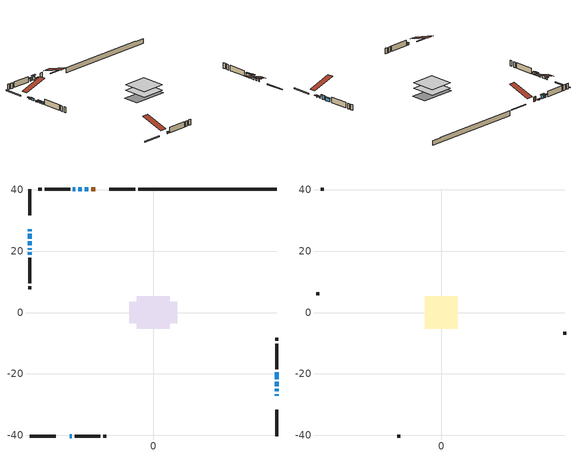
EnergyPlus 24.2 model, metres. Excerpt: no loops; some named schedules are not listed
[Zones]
conditioned space
 floor adiabatic (AdiabaticFloorConstruction): -5.35,-5.35 -5.35,5.35 5.35,5.35 5.35,-5.35 z0.14
 floor foundation (Slab1 construction): -7.8,-3.52 -7.8,3.52 7.8,3.52 7.8,-3.52 z-2.12
 wall outside (RimJoist1 construction): -5.89,40.3 -14.38,40.3 / -40.3,-40.3 -31.82,-40.3 / -40.3,40.3 -40.3,31.82 / 40.3,-40.3 40.3,-31.82 z0.14:0.44
 wall outside (AdiabaticWallConstruction 1): -18.98,40.3 -20.28,40.3 z0.14:2.17
 wall outside (AdiabaticWallConstruction): 40.3,-27.21 40.3,-26.68 z0.14:1; -40.3,27.21 -40.3,26.55 / -40.3,21.02 -40.3,20.54 / -27.21,-40.3 -26.55,-40.3 / 40.3,-25.75 40.3,-24.96 / -25.4,40.3 -26.19,40.3 z0.14:0.96; -40.3,25.62 -40.3,24.1 z0.14:1.16; -21.21,40.3 -22.43,40.3 / -40.3,23.17 -40.3,21.95 z0.14:0.55; 40.3,-24.04 40.3,-22.66 z0.14:1.97; 40.3,-21.74 40.3,-19.45 / -23.35,40.3 -24.47,40.3 z0.14:1.72; -40.3,19.61 -40.3,18.8 z0.14:1.21
 wall outside (Wall1 construction): -27.12,40.3 -35.48,40.3 / -25.62,-40.3 -17.26,-40.3 / -40.3,17.87 -40.3,9.51 / 40.3,-18.52 40.3,-10.16 z0.14:2.58
 wall outside (Wall2 construction): -36.41,40.3 -37.45,40.3 / -16.34,-40.3 -15.29,-40.3 / -40.3,8.58 -40.3,7.54 / 40.3,-9.23 40.3,-8.19 z0.14:2.58
 wall foundation (FoundationWall1 construction): -4.96,40.3,-2.12 -4.96,40.3,0.14 35.78,40.3,0.14 35.78,40.3,-0.08 40.3,40.3,-0.08 40.3,40.3,-2.12
 window (WindowConstruction 9): 40.3,-27.21 40.3,-26.68 z0.14:1
 window (WindowConstruction 7): -40.3,27.21 -40.3,26.55 z0.14:0.95
 window (WindowConstruction 8): -40.3,25.62 -40.3,24.1 z0.14:1.15
 window (WindowConstruction 11): -21.21,40.3 -22.43,40.3 z0.14:0.55
 window (WindowConstruction 12): -40.3,23.17 -40.3,21.95 z0.14:0.55
 window (WindowConstruction 10): -40.3,21.02 -40.3,20.54 z0.14:0.95
 window (WindowConstruction): -27.21,-40.3 -26.55,-40.3 z0.14:0.95
 window (WindowConstruction 1): 40.3,-25.75 40.3,-24.96 z0.14:0.95
 window (WindowConstruction 2): 40.3,-24.04 40.3,-22.66 z0.14:1.97
 window (WindowConstruction 3): 40.3,-21.73 40.3,-19.45 z0.14:1.72
 window (WindowConstruction 4): -23.35,40.3 -24.47,40.3 z0.14:1.72
 window (WindowConstruction 5): -25.4,40.3 -26.19,40.3 z0.14:0.95
 window (WindowConstruction 6): -40.3,19.61 -40.3,18.8 z0.14:1.21
 door (Door): -18.98,40.3 -20.28,40.3 z0.14:2.17
 ceiling adiabatic (AdiabaticFloorConstruction): 5.35,-5.35 5.35,5.35 -5.35,5.35 -5.35,-5.35 z0.14
attic - vented
 floor to conditioned space (Floor1 construction Reversed): -5.35,-5.35 -5.35,5.35 5.35,5.35 5.35,-5.35 z2.58
 wall outside (Wall3 construction): -38.38,40.3 -39.37,40.3 / -14.36,-40.3 -13.37,-40.3 / -40.3,6.61 -40.3,5.61 / 40.3,-7.26 40.3,-6.26 z0.14:2.58
 roof outside (Roof1 construction): -18.05,40.3,2.58 -18.05,29.89,6.05 -15.31,29.89,6.05 -15.31,40.3,2.58; -28.14,-40.3,2.58 -28.14,-29.89,6.05 -30.89,-29.89,6.05 -30.89,-40.3,2.58; -40.3,28.14,2.58 -29.89,28.14,6.05 -29.89,30.89,6.05 -40.3,30.89,2.58; 40.3,-28.14,2.58 29.89,-28.14,6.05 29.89,-30.89,6.05 40.3,-30.89,2.58
shading: 40.3,-26.53 40.3,-27.36 41.37,-27.36 41.37,-26.53 z1.15; -40.3,26.47 -40.3,27.29 -40.91,27.29 -40.91,26.47 z1.03; -40.3,24.02 -40.3,25.7 -40.91,25.7 -40.91,24.02 z1.23; -22.51,40.3 -21.13,40.3 -21.13,40.45 -22.51,40.45 z0.62; -40.3,21.87 -40.3,23.25 -40.45,23.25 -40.45,21.87 z0.62; -40.3,20.08 -40.3,21.48 -40.91,21.48 -40.91,20.08 z1.41; -26.47,-40.3 -27.29,-40.3 -27.29,-41.06 -26.47,-41.06 z1.03; 40.3,-24.88 40.3,-25.83 40.91,-25.83 40.91,-24.88 z1.03; 40.3,-22.51 40.3,-24.18 40.91,-24.18 40.91,-22.51 z2.12; 40.3,-19.3 40.3,-21.88 40.91,-21.88 40.91,-19.3 z1.87; -24.93,40.3 -22.89,40.3 -22.89,40.91 -24.93,40.91 z2.18; -26.65,40.3 -24.94,40.3 -24.94,40.91 -26.65,40.91 z1.41; -40.3,18.72 -40.3,19.69 -40.91,19.69 -40.91,18.72 z1.29
[Building]
Building 1: Terrain=Suburbs
[Site:Location]
Charlottetown AP_PE: Latitude {deg}=46.29; Longitude {deg}=-63.12; Time Zone {hr}=-4; Elevation {m}=48; Keep Site Location Information=Yes
[Site:GroundTemperature:Shallow]
1.81207, -0.126142, -0.281361, 0.638419, 4.33082, 8.00603, 11.1922, 13.2106, 13.3821, 11.7405, 8.63552, 5.07305
[Site:WaterMainsTemperature]
Calculation Method=Schedule; Temperature Schedule=mains temperature schedule
[Material] Roughness=Rough; Thermal Absorptance=0.9
Name | Thickness {m} | Conductivity {W/m-K} | Density {kg/m3} | Specific Heat {J/kg-K} | Solar Absorptance | Visible Absorptance
asphalt or fiberglass shingles | 0.00635 | 0.162714 | 1121.4 | 1465.45 | 0.4 | 0.4
ceiling loosefill ins | 0.169333 | 0.0480833 | 16.02 | 1046.75 | 0.7 | 0.7
ceiling stud and cavity | 0.1397 | 0.140419 | 65.682 | 1177.47 | 0.7 | 0.7
concrete 4.0 in. | 0.1016 | 1.803125 | 2242.8 | 837.4 | 0.7 | 0.7
concrete 8.0 in. | 0.2032 | 1.803125 | 2242.8 | 837.4 | 0.7 | 0.7
door material | 0.04445 | 0.0451087 | 512.64 | 1214.23 | 0.7 | 0.7
exterior vertical ins | 0.000733963 | 0.029427 | 32.04 | 1214.23 | 0.7 | 0.7
floor covering | 0.0127 | 0.0433444 | 54.468 | 1339.84 | 0.6 | 0.6
floor rigid ins; wall rigid ins | 0.512978 | 0.029427 | 32.04 | 1214.23 | 0.7 | 0.7
floor stud and cavity | 0.1397 | 1.75129 | 37.0049 | 1207.88 | 0.7 | 0.7
furniture material conditioned space 1 | 0.1524 | 0.115458 | 640.8 | 1214.23 | 0.6 | 0.6
gypsum board | 0.0127 | 0.160291 | 801 | 837.4 | 0.6 | 0.6
osb sheathing 0.5 in. | 0.0127 | 0.115458 | 512.64 | 1214.23 | 0.7 | 0.7
osb sheathing 0.75 in. | 0.01905 | 0.115458 | 512.64 | 1214.23 | 0.7 | 0.7
osb sheathing 2.0 in. | 0.0508 | 0.115458 | 512.64 | 1214.23 | 0.7 | 0.7
rim joist stud and cavity | 0.0508 | 0.028103 | 125.044 | 1163.47 | 0.6 | 0.6
wall stud and cavity | 0.1397 | 0.074566 | 139.0536 | 1170.24 | 0.7 | 0.7
wall stud and cavity 1 | 0.1397 | 0.117888 | 139.0536 | 1170.24 | 0.7 | 0.7
wall stud and cavity 2 | 0.0889 | 6.1454 | 50.32683 | 1063.81 | 0.6 | 0.6
wall stud and cavity 3 | 0.0889 | 0.380278 | 52.3479 | 1209.89 | 0.7 | 0.7
wall stud and cavity 4 | 0.0889 | 0.391764 | 83.0341 | 1211.67 | 0.7 | 0.7
wood siding | 0.0254 | 0.102417 | 544.68 | 1172.36 | 0.4 | 0.4
wood siding 1 | 0.00254 | 0.102417 | 544.68 | 1172.36 | 0.4 | 0.4
wood siding 2; wood siding 3; wood siding 4 | 0.0254 | 0.102417 | 544.68 | 1172.36 | 0.7 | 0.7
[WindowMaterial:SimpleGlazingSystem]
Name | U-Factor {W/m2-K} | Solar Heat Gain Coefficient
WindowMaterial | 1.81185 | 0.39
WindowMaterial 1 | 1.78346 | 0.4
WindowMaterial 10 | 3.03319 | 0.54
WindowMaterial 2 | 2.898619 | 0.69
WindowMaterial 3 | 2.88613 | 0.7
WindowMaterial 4 | 2.91452 | 0.67
WindowMaterial 5 | 2.949721 | 0.64
WindowMaterial 6 | 2.97754 | 0.61
WindowMaterial 7 | 1.76132 | 0.41
WindowMaterial 8 | 2.99287 | 0.59
WindowMaterial 9 | 3.00537 | 0.58
[Construction]
AdiabaticFloorConstruction: floor stud and cavity, floor rigid ins, osb sheathing 0.75 in., floor covering
AdiabaticWallConstruction: wood siding 3, wall rigid ins, wall stud and cavity 3, gypsum board
AdiabaticWallConstruction 1: wood siding 4, wall rigid ins, wall stud and cavity 3, gypsum board
Door: door material
Floor1 construction Reversed: gypsum board, ceiling stud and cavity, ceiling loosefill ins
FoundationWall1 construction: concrete 8.0 in.
furniture construction conditioned space 1: furniture material conditioned space 1
PartitionWallConstruction: gypsum board, wall stud and cavity 4, gypsum board
RimJoist1 construction: wood siding 2, osb sheathing 2.0 in., rim joist stud and cavity
Roof1 construction: asphalt or fiberglass shingles
Slab1 construction: concrete 4.0 in.
Wall1 construction: wood siding, osb sheathing 0.5 in., wall stud and cavity, gypsum board
Wall2 construction: wood siding, osb sheathing 0.5 in., wall stud and cavity 1, gypsum board
Wall3 construction: wood siding 1, wall stud and cavity 2
WindowConstruction: WindowMaterial
WindowConstruction 1; WindowConstruction 5: WindowMaterial 1
WindowConstruction 10: WindowMaterial 9
WindowConstruction 11; WindowConstruction 12: WindowMaterial 10
WindowConstruction 2: WindowMaterial 2
WindowConstruction 3: WindowMaterial 3
WindowConstruction 4: WindowMaterial 4
WindowConstruction 6: WindowMaterial 5
WindowConstruction 7: WindowMaterial 6
WindowConstruction 8: WindowMaterial 7
WindowConstruction 9: WindowMaterial 8
[Zone] Multiplier=1; Part of Total Floor Area=Yes
Name | Volume {m3}
attic - vented | 64.447
conditioned space | 559.9
[Space]
Name | Zone | Volume {m3}
attic - vented 1 | attic - vented | 64.447
conditioned space 1 | conditioned space | 559.9
[ZoneInfiltration:EffectiveLeakageArea]
infil attic - vented 1: Zone or Space=attic - vented 1; Schedule=Always On Discrete; Effective Air Leakage Area {cm2}=4096.12; Stack Coefficient=0.000410986; Wind Coefficient=1.36973e-05
[ZoneMixing]
whole house fan mix: Zone or Space=attic - vented; Schedule=Always On Continuous; Design Flow Rate Calculation Method=Flow/Zone; Design Flow Rate {m3/s}=0; Source Zone or Space=conditioned space
[SurfaceProperty:ExposedFoundationPerimeter]
Slab1: Exposed Perimeter Calculation Method=TotalExposedPerimeter; Total Exposed Perimeter {m}=45.264
[InternalMass] Zone or ZoneList=conditioned space; Space or SpaceList=conditioned space 1
Name | Construction | Surface Area {m2}
furniture mass conditioned space 1 | furniture construction conditioned space 1 | 89.6403
partition wall mass | PartitionWallConstruction | 224.101
[Lights]
interior lighting: Zone or ZoneList or Space or SpaceList=conditioned space 1; Schedule=interior lighting schedule; Design Level Calculation Method=LightingLevel; Lighting Level {W}=343.2; Return Air Fraction=0; Fraction Radiant=0.6; Fraction Visible=0.2; Fraction Replaceable=1
[People]
occupants: Zone or ZoneList or Space or SpaceList=conditioned space 1; Number of People Schedule=occupants schedule; Number of People Calculation Method=People; Number of People=3; Fraction Radiant=0.314171; Sensible Heat Fraction=0.56303; Activity Level Schedule=occupants activity schedule; Carbon Dioxide Generation Rate {m3/s-W}=0; Enable ASHRAE 55 Comfort Warnings=No; Mean Radiant Temperature Calculation Type=EnclosureAveraged
[ElectricEquipment] Zone or ZoneList or Space or SpaceList=conditioned space 1; Design Level Calculation Method=EquipmentLevel
Name | Schedule | Design Level {W} | Fraction Latent | Fraction Radiant | Fraction Lost
clothes dryer | clothes dryer schedule | 140.772 | 0.015 | 0.081 | 0.85
clothes washer | clothes washer schedule | 32.1985 | 0.03 | 0.162 | 0.7
cooking range | cooking range schedule | 215.147 | 0.08 | 0.432 | 0.2
dishwasher | dishwasher schedule | 66.8632 | 0.3 | 0.18 | 0.4
fridge | fridge schedule | 72.9452 | 0 | 0.6 | 0
mech vent bath fan 0 | mech vent bath fan 0 schedule | 50.2 | 0 | 0 | 1
mech vent house fan | mech vent house fan schedule | 21.57 | 0 | 0 | 0.5
mech vent house fan cfis | mech vent house fan cfis schedule | 0 | 0 | 0 | 0
mech vent range fan 0 | mech vent range fan 0 schedule | 57 | 0 | 0 | 1
misc plug loads | misc plug loads schedule | 494.7 | 0.045 | 0.513 | 0.1
whole house fan | Always On Discrete | 0 | 0 | 0 | 1
[OtherEquipment] Zone or ZoneList or Space or SpaceList=conditioned space 1; Design Level Calculation Method=EquipmentLevel
Name | Fuel Type | Schedule | Design Level {W} | Fraction Latent | Fraction Radiant | Fraction Lost
clothes dryer 1 | Electricity | clothes dryer schedule | 0 | 0.015 | 0.081 | 0.85
cooking range 1 | Electricity | cooking range schedule | 0 | 0.08 | 0.432 | 0.2
general water use latent | None | general water use schedule | 62.594 | 1 | 0 | 0
general water use sensible | None | general water use schedule | -61.6891 | 0 | 0.6 | 0
mech vent house fan latent load | None | Always On Discrete | 0 | 1 | 0 | 0
mech vent house fan sensible load | None | Always On Discrete | 0 | 0 | 0 | 0
water heater energy adjustment1 | Electricity | Always On Discrete | 0.01 | 0 | 0 | 1
[ZoneInfiltration:DesignFlowRate] Zone or ZoneList or Space or SpaceList=conditioned space 1; Schedule=Always On Discrete; Design Flow Rate Calculation Method=Flow/Zone; Design Flow Rate {m3/s}=0
infil flow; natural vent flow; whole house fan flow
[Foundation:Kiva]
Foundation Kiva 1: Initial Indoor Air Temperature {C}=18; Wall Height Above Grade {m}=0.139995; Wall Depth Below Slab {m}=0.2032; Custom Block Material Name 1=exterior vertical ins; Custom Block Depth 1 {m}=2.26; Custom Block X Position 1 {m}=0.2032; Custom Block Z Position 1 {m}=0
[Foundation:Kiva:Settings]
Soil Conductivity {W/m-K}=0.849921; Soil Density {kg/m3}=1842.3; Soil Specific Heat {J/kg-K}=418.7; Ground Solar Absorptivity=0.9; Ground Thermal Absorptivity=0.9; Ground Surface Roughness {m}=0.03; Far-Field Width {m}=40; Deep-Ground Boundary Condition=ZeroFlux; Deep-Ground Depth {m}=40; Minimum Cell Dimension {m}=0.2; Maximum Cell Growth Coefficient=3; Simulation Timestep=Timestep
[Exterior:Lights]
exterior lighting: Schedule=exterior lighting schedule; Design Level {W}=75.6
[Schedule:Constant]
Name | Hourly Value
Always On Continuous; mech vent house fan schedule; mech vent house fan cfis schedule; Always On Discrete | 1
occupants activity schedule | 117.228
fridge schedule | 0
[Schedule:Week:Daily]
interior lighting schedule Week Rule - Jan1-Jan27: interior lighting schedule day, interior lighting schedule day, interior lighting schedule day, interior lighting schedule day, interior lighting schedule day, interior lighting schedule day, interior lighting schedule day, interior lighting schedule default day, interior lighting schedule default day, interior lighting schedule default day, interior lighting schedule default day, interior lighting schedule default day
interior lighting schedule Week Rule - Jan28-Feb3: interior lighting schedule day, interior lighting schedule day, interior lighting schedule day, interior lighting schedule day, interior lighting schedule day 1, interior lighting schedule day 1, interior lighting schedule day 1, interior lighting schedule default day, interior lighting schedule default day, interior lighting schedule default day, interior lighting schedule default day, interior lighting schedule default day
interior lighting schedule Week Rule - Feb4-Feb24: interior lighting schedule day 1, interior lighting schedule day 1, interior lighting schedule day 1, interior lighting schedule day 1, interior lighting schedule day 1, interior lighting schedule day 1, interior lighting schedule day 1, interior lighting schedule default day, interior lighting schedule default day, interior lighting schedule default day, interior lighting schedule default day, interior lighting schedule default day
interior lighting schedule Week Rule - Feb25-Mar3: interior lighting schedule day 1, interior lighting schedule day 1, interior lighting schedule day 1, interior lighting schedule day 1, interior lighting schedule day 2, interior lighting schedule day 2, interior lighting schedule day 2, interior lighting schedule default day, interior lighting schedule default day, interior lighting schedule default day, interior lighting schedule default day, interior lighting schedule default day
interior lighting schedule Week Rule - Mar4-Mar31: interior lighting schedule day 2, interior lighting schedule day 2, interior lighting schedule day 2, interior lighting schedule day 2, interior lighting schedule day 2, interior lighting schedule day 2, interior lighting schedule day 2, interior lighting schedule default day, interior lighting schedule default day, interior lighting schedule default day, interior lighting schedule default day, interior lighting schedule default day
interior lighting schedule Week Rule - Apr1-Apr28: interior lighting schedule day 3, interior lighting schedule day 3, interior lighting schedule day 3, interior lighting schedule day 3, interior lighting schedule day 3, interior lighting schedule day 3, interior lighting schedule day 3, interior lighting schedule default day, interior lighting schedule default day, interior lighting schedule default day, interior lighting schedule default day, interior lighting schedule default day
interior lighting schedule Week Rule - Apr29-May5: interior lighting schedule day 3, interior lighting schedule day 3, interior lighting schedule day 4, interior lighting schedule day 4, interior lighting schedule day 4, interior lighting schedule day 4, interior lighting schedule day 4, interior lighting schedule default day, interior lighting schedule default day, interior lighting schedule default day, interior lighting schedule default day, interior lighting schedule default day
interior lighting schedule Week Rule - May6-May26: interior lighting schedule day 4, interior lighting schedule day 4, interior lighting schedule day 4, interior lighting schedule day 4, interior lighting schedule day 4, interior lighting schedule day 4, interior lighting schedule day 4, interior lighting schedule default day, interior lighting schedule default day, interior lighting schedule default day, interior lighting schedule default day, interior lighting schedule default day
interior lighting schedule Week Rule - May27-Jun2: interior lighting schedule day 4, interior lighting schedule day 4, interior lighting schedule day 4, interior lighting schedule day 4, interior lighting schedule day 4, interior lighting schedule day 5, interior lighting schedule day 5, interior lighting schedule default day, interior lighting schedule default day, interior lighting schedule default day, interior lighting schedule default day, interior lighting schedule default day
interior lighting schedule Week Rule - Jun3-Jun30: interior lighting schedule day 5, interior lighting schedule day 5, interior lighting schedule day 5, interior lighting schedule day 5, interior lighting schedule day 5, interior lighting schedule day 5, interior lighting schedule day 5, interior lighting schedule default day, interior lighting schedule default day, interior lighting schedule default day, interior lighting schedule default day, interior lighting schedule default day
interior lighting schedule Week Rule - Jul1-Jul28: interior lighting schedule day 6, interior lighting schedule day 6, interior lighting schedule day 6, interior lighting schedule day 6, interior lighting schedule day 6, interior lighting schedule day 6, interior lighting schedule day 6, interior lighting schedule default day, interior lighting schedule default day, interior lighting schedule default day, interior lighting schedule default day, interior lighting schedule default day
interior lighting schedule Week Rule - Jul29-Aug4: interior lighting schedule day 6, interior lighting schedule day 6, interior lighting schedule day 6, interior lighting schedule day 7, interior lighting schedule day 7, interior lighting schedule day 7, interior lighting schedule day 7, interior lighting schedule default day, interior lighting schedule default day, interior lighting schedule default day, interior lighting schedule default day, interior lighting schedule default day
interior lighting schedule Week Rule - Aug5-Aug25: interior lighting schedule day 7, interior lighting schedule day 7, interior lighting schedule day 7, interior lighting schedule day 7, interior lighting schedule day 7, interior lighting schedule day 7, interior lighting schedule day 7, interior lighting schedule default day, interior lighting schedule default day, interior lighting schedule default day, interior lighting schedule default day, interior lighting schedule default day
interior lighting schedule Week Rule - Aug26-Sep1: interior lighting schedule day 7, interior lighting schedule day 7, interior lighting schedule day 7, interior lighting schedule day 7, interior lighting schedule day 7, interior lighting schedule day 7, interior lighting schedule day 8, interior lighting schedule default day, interior lighting schedule default day, interior lighting schedule default day, interior lighting schedule default day, interior lighting schedule default day
interior lighting schedule Week Rule - Sep2-Sep29: interior lighting schedule day 8, interior lighting schedule day 8, interior lighting schedule day 8, interior lighting schedule day 8, interior lighting schedule day 8, interior lighting schedule day 8, interior lighting schedule day 8, interior lighting schedule default day, interior lighting schedule default day, interior lighting schedule default day, interior lighting schedule default day, interior lighting schedule default day
interior lighting schedule Week Rule - Sep30-Oct6: interior lighting schedule day 8, interior lighting schedule day 9, interior lighting schedule day 9, interior lighting schedule day 9, interior lighting schedule day 9, interior lighting schedule day 9, interior lighting schedule day 9, interior lighting schedule default day, interior lighting schedule default day, interior lighting schedule default day, interior lighting schedule default day, interior lighting schedule default day
interior lighting schedule Week Rule - Oct7-Oct27: interior lighting schedule day 9, interior lighting schedule day 9, interior lighting schedule day 9, interior lighting schedule day 9, interior lighting schedule day 9, interior lighting schedule day 9, interior lighting schedule day 9, interior lighting schedule default day, interior lighting schedule default day, interior lighting schedule default day, interior lighting schedule default day, interior lighting schedule default day
interior lighting schedule Week Rule - Oct28-Nov3: interior lighting schedule day 9, interior lighting schedule day 9, interior lighting schedule day 9, interior lighting schedule day 9, interior lighting schedule day 10, interior lighting schedule day 10, interior lighting schedule day 10, interior lighting schedule default day, interior lighting schedule default day, interior lighting schedule default day, interior lighting schedule default day, interior lighting schedule default day
interior lighting schedule Week Rule - Nov4-Nov24: interior lighting schedule day 10, interior lighting schedule day 10, interior lighting schedule day 10, interior lighting schedule day 10, interior lighting schedule day 10, interior lighting schedule day 10, interior lighting schedule day 10, interior lighting schedule default day, interior lighting schedule default day, interior lighting schedule default day, interior lighting schedule default day, interior lighting schedule default day
interior lighting schedule Week Rule - Nov25-Dec1: interior lighting schedule day 10, interior lighting schedule day 10, interior lighting schedule day 10, interior lighting schedule day 10, interior lighting schedule day 10, interior lighting schedule day 10, interior lighting schedule day 11, interior lighting schedule default day, interior lighting schedule default day, interior lighting schedule default day, interior lighting schedule default day, interior lighting schedule default day
interior lighting schedule Week Rule - Dec2-Dec31: interior lighting schedule day 11, interior lighting schedule day 11, interior lighting schedule day 11, interior lighting schedule day 11, interior lighting schedule day 11, interior lighting schedule day 11, interior lighting schedule day 11, interior lighting schedule default day, interior lighting schedule default day, interior lighting schedule default day, interior lighting schedule default day, interior lighting schedule default day
occupants schedule Week Rule - Jan1-Dec31: occupants schedule day, occupants schedule day, occupants schedule day, occupants schedule day, occupants schedule day, occupants schedule day, occupants schedule day, occupants schedule default day, occupants schedule default day, occupants schedule default day, occupants schedule default day, occupants schedule default day
clothes dryer schedule Week Rule - Jan1-Dec31: clothes dryer schedule day, clothes dryer schedule day, clothes dryer schedule day, clothes dryer schedule day, clothes dryer schedule day, clothes dryer schedule day, clothes dryer schedule day, clothes dryer schedule default day, clothes dryer schedule default day, clothes dryer schedule default day, clothes dryer schedule default day, clothes dryer schedule default day
clothes washer schedule Week Rule - Jan1-Dec31: clothes washer schedule day, clothes washer schedule day, clothes washer schedule day, clothes washer schedule day, clothes washer schedule day, clothes washer schedule day, clothes washer schedule day, clothes washer schedule default day, clothes washer schedule default day, clothes washer schedule default day, clothes washer schedule default day, clothes washer schedule default day
cooking range schedule Week Rule - Jan1-Dec31: cooking range schedule day, cooking range schedule day, cooking range schedule day, cooking range schedule day, cooking range schedule day, cooking range schedule day, cooking range schedule day, cooking range schedule default day, cooking range schedule default day, cooking range schedule default day, cooking range schedule default day, cooking range schedule default day
dishwasher schedule Week Rule - Jan1-Dec31: dishwasher schedule day, dishwasher schedule day, dishwasher schedule day, dishwasher schedule day, dishwasher schedule day, dishwasher schedule day, dishwasher schedule day, dishwasher schedule default day, dishwasher schedule default day, dishwasher schedule default day, dishwasher schedule default day, dishwasher schedule default day
mech vent bath fan 0 schedule Week Rule - Jan1-Dec31: mech vent bath fan 0 schedule day, mech vent bath fan 0 schedule day, mech vent bath fan 0 schedule day, mech vent bath fan 0 schedule day, mech vent bath fan 0 schedule day, mech vent bath fan 0 schedule day, mech vent bath fan 0 schedule day, mech vent bath fan 0 schedule default day, mech vent bath fan 0 schedule default day, mech vent bath fan 0 schedule default day, mech vent bath fan 0 schedule default day, mech vent bath fan 0 schedule default day
mech vent range fan 0 schedule Week Rule - Jan1-Dec31: mech vent range fan 0 schedule day, mech vent range fan 0 schedule day, mech vent range fan 0 schedule day, mech vent range fan 0 schedule day, mech vent range fan 0 schedule day, mech vent range fan 0 schedule day, mech vent range fan 0 schedule day, mech vent range fan 0 schedule default day, mech vent range fan 0 schedule default day, mech vent range fan 0 schedule default day, mech vent range fan 0 schedule default day, mech vent range fan 0 schedule default day
misc plug loads schedule Week Rule - Jan1-Dec31: misc plug loads schedule day, misc plug loads schedule day, misc plug loads schedule day, misc plug loads schedule day, misc plug loads schedule day, misc plug loads schedule day, misc plug loads schedule day, misc plug loads schedule default day, misc plug loads schedule default day, misc plug loads schedule default day, misc plug loads schedule default day, misc plug loads schedule default day
general water use schedule Week Rule - Jan1-Dec31: general water use schedule day, general water use schedule day, general water use schedule day, general water use schedule day, general water use schedule day, general water use schedule day, general water use schedule day, general water use schedule default day, general water use schedule default day, general water use schedule default day, general water use schedule default day, general water use schedule default day
exterior lighting schedule Week Rule - Jan1-Jan27: exterior lighting schedule day, exterior lighting schedule day, exterior lighting schedule day, exterior lighting schedule day, exterior lighting schedule day, exterior lighting schedule day, exterior lighting schedule day, exterior lighting schedule default day, exterior lighting schedule default day, exterior lighting schedule default day, exterior lighting schedule default day, exterior lighting schedule default day
exterior lighting schedule Week Rule - Jan28-Feb3: exterior lighting schedule day, exterior lighting schedule day, exterior lighting schedule day, exterior lighting schedule day, exterior lighting schedule day 1, exterior lighting schedule day 1, exterior lighting schedule day 1, exterior lighting schedule default day, exterior lighting schedule default day, exterior lighting schedule default day, exterior lighting schedule default day, exterior lighting schedule default day
exterior lighting schedule Week Rule - Feb4-Feb24: exterior lighting schedule day 1, exterior lighting schedule day 1, exterior lighting schedule day 1, exterior lighting schedule day 1, exterior lighting schedule day 1, exterior lighting schedule day 1, exterior lighting schedule day 1, exterior lighting schedule default day, exterior lighting schedule default day, exterior lighting schedule default day, exterior lighting schedule default day, exterior lighting schedule default day
exterior lighting schedule Week Rule - Feb25-Mar3: exterior lighting schedule day 1, exterior lighting schedule day 1, exterior lighting schedule day 1, exterior lighting schedule day 1, exterior lighting schedule day 2, exterior lighting schedule day 2, exterior lighting schedule day 2, exterior lighting schedule default day, exterior lighting schedule default day, exterior lighting schedule default day, exterior lighting schedule default day, exterior lighting schedule default day
exterior lighting schedule Week Rule - Mar4-Mar31: exterior lighting schedule day 2, exterior lighting schedule day 2, exterior lighting schedule day 2, exterior lighting schedule day 2, exterior lighting schedule day 2, exterior lighting schedule day 2, exterior lighting schedule day 2, exterior lighting schedule default day, exterior lighting schedule default day, exterior lighting schedule default day, exterior lighting schedule default day, exterior lighting schedule default day
exterior lighting schedule Week Rule - Apr1-Apr28: exterior lighting schedule day 3, exterior lighting schedule day 3, exterior lighting schedule day 3, exterior lighting schedule day 3, exterior lighting schedule day 3, exterior lighting schedule day 3, exterior lighting schedule day 3, exterior lighting schedule default day, exterior lighting schedule default day, exterior lighting schedule default day, exterior lighting schedule default day, exterior lighting schedule default day
exterior lighting schedule Week Rule - Apr29-May5: exterior lighting schedule day 3, exterior lighting schedule day 3, exterior lighting schedule day 4, exterior lighting schedule day 4, exterior lighting schedule day 4, exterior lighting schedule day 4, exterior lighting schedule day 4, exterior lighting schedule default day, exterior lighting schedule default day, exterior lighting schedule default day, exterior lighting schedule default day, exterior lighting schedule default day
exterior lighting schedule Week Rule - May6-May26: exterior lighting schedule day 4, exterior lighting schedule day 4, exterior lighting schedule day 4, exterior lighting schedule day 4, exterior lighting schedule day 4, exterior lighting schedule day 4, exterior lighting schedule day 4, exterior lighting schedule default day, exterior lighting schedule default day, exterior lighting schedule default day, exterior lighting schedule default day, exterior lighting schedule default day
exterior lighting schedule Week Rule - May27-Jun2: exterior lighting schedule day 4, exterior lighting schedule day 4, exterior lighting schedule day 4, exterior lighting schedule day 4, exterior lighting schedule day 4, exterior lighting schedule day 5, exterior lighting schedule day 5, exterior lighting schedule default day, exterior lighting schedule default day, exterior lighting schedule default day, exterior lighting schedule default day, exterior lighting schedule default day
exterior lighting schedule Week Rule - Jun3-Jun30: exterior lighting schedule day 5, exterior lighting schedule day 5, exterior lighting schedule day 5, exterior lighting schedule day 5, exterior lighting schedule day 5, exterior lighting schedule day 5, exterior lighting schedule day 5, exterior lighting schedule default day, exterior lighting schedule default day, exterior lighting schedule default day, exterior lighting schedule default day, exterior lighting schedule default day
exterior lighting schedule Week Rule - Jul1-Jul28: exterior lighting schedule day 6, exterior lighting schedule day 6, exterior lighting schedule day 6, exterior lighting schedule day 6, exterior lighting schedule day 6, exterior lighting schedule day 6, exterior lighting schedule day 6, exterior lighting schedule default day, exterior lighting schedule default day, exterior lighting schedule default day, exterior lighting schedule default day, exterior lighting schedule default day
exterior lighting schedule Week Rule - Jul29-Aug4: exterior lighting schedule day 6, exterior lighting schedule day 6, exterior lighting schedule day 6, exterior lighting schedule day 7, exterior lighting schedule day 7, exterior lighting schedule day 7, exterior lighting schedule day 7, exterior lighting schedule default day, exterior lighting schedule default day, exterior lighting schedule default day, exterior lighting schedule default day, exterior lighting schedule default day
exterior lighting schedule Week Rule - Aug5-Aug25: exterior lighting schedule day 7, exterior lighting schedule day 7, exterior lighting schedule day 7, exterior lighting schedule day 7, exterior lighting schedule day 7, exterior lighting schedule day 7, exterior lighting schedule day 7, exterior lighting schedule default day, exterior lighting schedule default day, exterior lighting schedule default day, exterior lighting schedule default day, exterior lighting schedule default day
exterior lighting schedule Week Rule - Aug26-Sep1: exterior lighting schedule day 7, exterior lighting schedule day 7, exterior lighting schedule day 7, exterior lighting schedule day 7, exterior lighting schedule day 7, exterior lighting schedule day 7, exterior lighting schedule day 8, exterior lighting schedule default day, exterior lighting schedule default day, exterior lighting schedule default day, exterior lighting schedule default day, exterior lighting schedule default day
exterior lighting schedule Week Rule - Sep2-Sep29: exterior lighting schedule day 8, exterior lighting schedule day 8, exterior lighting schedule day 8, exterior lighting schedule day 8, exterior lighting schedule day 8, exterior lighting schedule day 8, exterior lighting schedule day 8, exterior lighting schedule default day, exterior lighting schedule default day, exterior lighting schedule default day, exterior lighting schedule default day, exterior lighting schedule default day
exterior lighting schedule Week Rule - Sep30-Oct6: exterior lighting schedule day 8, exterior lighting schedule day 9, exterior lighting schedule day 9, exterior lighting schedule day 9, exterior lighting schedule day 9, exterior lighting schedule day 9, exterior lighting schedule day 9, exterior lighting schedule default day, exterior lighting schedule default day, exterior lighting schedule default day, exterior lighting schedule default day, exterior lighting schedule default day
exterior lighting schedule Week Rule - Oct7-Oct27: exterior lighting schedule day 9, exterior lighting schedule day 9, exterior lighting schedule day 9, exterior lighting schedule day 9, exterior lighting schedule day 9, exterior lighting schedule day 9, exterior lighting schedule day 9, exterior lighting schedule default day, exterior lighting schedule default day, exterior lighting schedule default day, exterior lighting schedule default day, exterior lighting schedule default day
exterior lighting schedule Week Rule - Oct28-Nov3: exterior lighting schedule day 9, exterior lighting schedule day 9, exterior lighting schedule day 9, exterior lighting schedule day 9, exterior lighting schedule day 10, exterior lighting schedule day 10, exterior lighting schedule day 10, exterior lighting schedule default day, exterior lighting schedule default day, exterior lighting schedule default day, exterior lighting schedule default day, exterior lighting schedule default day
exterior lighting schedule Week Rule - Nov4-Nov24: exterior lighting schedule day 10, exterior lighting schedule day 10, exterior lighting schedule day 10, exterior lighting schedule day 10, exterior lighting schedule day 10, exterior lighting schedule day 10, exterior lighting schedule day 10, exterior lighting schedule default day, exterior lighting schedule default day, exterior lighting schedule default day, exterior lighting schedule default day, exterior lighting schedule default day
[Schedule:Year]
interior lighting schedule: interior lighting schedule Week Rule - Jan1-Jan27, 1, 1, 1, 27, interior lighting schedule Week Rule - Jan28-Feb3, 1, 28, 2, 3, interior lighting schedule Week Rule - Feb4-Feb24, 2, 4, 2, 24, interior lighting schedule Week Rule - Feb25-Mar3, 2, 25, 3, 3, interior lighting schedule Week Rule - Mar4-Mar31, 3, 4, 3, 31, interior lighting schedule Week Rule - Apr1-Apr28, 4, 1, 4, 28, interior lighting schedule Week Rule - Apr29-May5, 4, 29, 5, 5, interior lighting schedule Week Rule - May6-May26, 5, 6, 5, 26, interior lighting schedule Week Rule - May27-Jun2, 5, 27, 6, 2, interior lighting schedule Week Rule - Jun3-Jun30, 6, 3, 6, 30, interior lighting schedule Week Rule - Jul1-Jul28, 7, 1, 7, 28, interior lighting schedule Week Rule - Jul29-Aug4, 7, 29, 8, 4, interior lighting schedule Week Rule - Aug5-Aug25, 8, 5, 8, 25, interior lighting schedule Week Rule - Aug26-Sep1, 8, 26, 9, 1, interior lighting schedule Week Rule - Sep2-Sep29, 9, 2, 9, 29, interior lighting schedule Week Rule - Sep30-Oct6, 9, 30, 10, 6, interior lighting schedule Week Rule - Oct7-Oct27, 10, 7, 10, 27, interior lighting schedule Week Rule - Oct28-Nov3, 10, 28, 11, 3, interior lighting schedule Week Rule - Nov4-Nov24, 11, 4, 11, 24, interior lighting schedule Week Rule - Nov25-Dec1, 11, 25, 12, 1, interior lighting schedule Week Rule - Dec2-Dec31, 12, 2, 12, 31
occupants schedule: occupants schedule Week Rule - Jan1-Dec31, 1, 1, 12, 31
clothes dryer schedule: clothes dryer schedule Week Rule - Jan1-Dec31, 1, 1, 12, 31
clothes washer schedule: clothes washer schedule Week Rule - Jan1-Dec31, 1, 1, 12, 31
cooking range schedule: cooking range schedule Week Rule - Jan1-Dec31, 1, 1, 12, 31
dishwasher schedule: dishwasher schedule Week Rule - Jan1-Dec31, 1, 1, 12, 31
mech vent bath fan 0 schedule: mech vent bath fan 0 schedule Week Rule - Jan1-Dec31, 1, 1, 12, 31
mech vent range fan 0 schedule: mech vent range fan 0 schedule Week Rule - Jan1-Dec31, 1, 1, 12, 31
misc plug loads schedule: misc plug loads schedule Week Rule - Jan1-Dec31, 1, 1, 12, 31
general water use schedule: general water use schedule Week Rule - Jan1-Dec31, 1, 1, 12, 31
exterior lighting schedule: exterior lighting schedule Week Rule - Jan1-Jan27, 1, 1, 1, 27, exterior lighting schedule Week Rule - Jan28-Feb3, 1, 28, 2, 3, exterior lighting schedule Week Rule - Feb4-Feb24, 2, 4, 2, 24, exterior lighting schedule Week Rule - Feb25-Mar3, 2, 25, 3, 3, exterior lighting schedule Week Rule - Mar4-Mar31, 3, 4, 3, 31, exterior lighting schedule Week Rule - Apr1-Apr28, 4, 1, 4, 28, exterior lighting schedule Week Rule - Apr29-May5, 4, 29, 5, 5, exterior lighting schedule Week Rule - May6-May26, 5, 6, 5, 26, exterior lighting schedule Week Rule - May27-Jun2, 5, 27, 6, 2, exterior lighting schedule Week Rule - Jun3-Jun30, 6, 3, 6, 30, exterior lighting schedule Week Rule - Jul1-Jul28, 7, 1, 7, 28, exterior lighting schedule Week Rule - Jul29-Aug4, 7, 29, 8, 4, exterior lighting schedule Week Rule - Aug5-Aug25, 8, 5, 8, 25, exterior lighting schedule Week Rule - Aug26-Sep1, 8, 26, 9, 1, exterior lighting schedule Week Rule - Sep2-Sep29, 9, 2, 9, 29, exterior lighting schedule Week Rule - Sep30-Oct6, 9, 30, 10, 6, exterior lighting schedule Week Rule - Oct7-Oct27, 10, 7, 10, 27, exterior lighting schedule Week Rule - Oct28-Nov3, 10, 28, 11, 3, exterior lighting schedule Week Rule - Nov4-Nov24, 11, 4, 11, 24, exterior lighting schedule Week Rule - Nov25-Dec1, 11, 25, 12, 1, exterior lighting schedule Week Rule - Dec2-Dec31, 12, 2, 12, 31
[Schedule:Compact]
mains temperature schedule: Through: 01/01, For: AllDays, Until: 24:00, 6.42333, Through: 01/02, For: AllDays, Until: 24:00, 6.35944, Through: 01/03, For: AllDays, Until: 24:00, 6.29611, Through: 01/04, For: AllDays, Until: 24:00, 6.23333, Through: 01/05, For: AllDays, Until: 24:00, 6.17222, Through: 01/06, For: AllDays, Until: 24:00, 6.11222, Through: 01/07, For: AllDays, Until: 24:00, 6.05278, Through: 01/08, For: AllDays, Until: 24:00, 5.995, Through: 01/09, For: AllDays, Until: 24:00, 5.93778, Through: 01/10, For: AllDays, Until: 24:00, 5.88222, Through: 01/11, For: AllDays, Until: 24:00, 5.82722, Through: 01/12, For: AllDays, Until: 24:00, 5.77389, Through: 01/13, For: AllDays, Until: 24:00, 5.72111, Through: 01/14, For: AllDays, Until: 24:00, 5.67, Through: 01/15, For: AllDays, Until: 24:00, 5.62, Through: 01/16, For: AllDays, Until: 24:00, 5.57111, Through: 01/17, For: AllDays, Until: 24:00, 5.52389, Through: 01/18, For: AllDays, Until: 24:00, 5.47722, Through: 01/19, For: AllDays, Until: 24:00, 5.43222, Through: 01/20, For: AllDays, Until: 24:00, 5.38833, Through: 01/21, For: AllDays, Until: 24:00, 5.34611, Through: 01/22, For: AllDays, Until: 24:00, 5.305, Through: 01/23, For: AllDays, Until: 24:00, 5.265, Through: 01/24, For: AllDays, Until: 24:00, 5.22611, Through: 01/25, For: AllDays, Until: 24:00, 5.18889, Through: 01/26, For: AllDays, Until: 24:00, 5.15333, Through: 01/27, For: AllDays, Until: 24:00, 5.11833, Through: 01/28, For: AllDays, Until: 24:00, 5.08556, Through: 01/29, For: AllDays, Until: 24:00, 5.05333, Through: 01/30, For: AllDays, Until: 24:00, 5.02278, Through: 01/31, For: AllDays, Until: 24:00, 4.99389, Through: 02/01, For: AllDays, Until: 24:00, 4.96611, Through: 02/02, For: AllDays, Until: 24:00, 4.94, Through: 02/03, For: AllDays, Until: 24:00, 4.915, Through: 02/04, For: AllDays, Until: 24:00, 4.89167, Through: 02/05, For: AllDays, Until: 24:00, 4.87, Through: 02/06, For: AllDays, Until: 24:00, 4.84944, Through: 02/07, For: AllDays, Until: 24:00, 4.83, Through: 02/08, For: AllDays, Until: 24:00, 4.81222, Through: 02/09, For: AllDays, Until: 24:00, 4.79611, Through: 02/10, For: AllDays, Until: 24:00, 4.78167, Through: 02/11, For: AllDays, Until: 24:00, 4.76833, Through: 02/12, For: AllDays, Until: 24:00, 4.75611, Through: 02/13, For: AllDays, Until: 24:00, 4.74611, Through: 02/14, For: AllDays, Until: 24:00, 4.73722, Through: 02/15, For: AllDays, Until: 24:00, 4.72944, Through: 02/16, For: AllDays, Until: 24:00, 4.72389, Through: 02/17, For: AllDays, Until: 24:00, 4.71944, Through: 02/18, For: AllDays, Until: 24:00, 4.71611, Through: 02/19, For: AllDays, Until: 24:00, 4.715, Through: 02/20, For: AllDays, Until: 24:00, 4.715, Through: 02/21, For: AllDays, Until: 24:00, 4.71611, Through: 02/22, For: AllDays, Until: 24:00, 4.71944, Through: 02/23, For: AllDays, Until: 24:00, 4.72389, Through: 02/24, For: AllDays, Until: 24:00, 4.72944, Through: 02/25, For: AllDays, Until: 24:00, 4.73722, Through: 02/26, For: AllDays, Until: 24:00, 4.74611, Through: 02/27, For: AllDays, Until: 24:00, 4.75611, Through: 02/28, For: AllDays, Until: 24:00, 4.76778, Through: 03/01, For: AllDays, Until: 24:00, 4.78111, Through: 03/02, For: AllDays, Until: 24:00, 4.79611, Through: 03/03, For: AllDays, Until: 24:00, 4.81222, Through: 03/04, For: AllDays, Until: 24:00, 4.83, Through: 03/05, For: AllDays, Until: 24:00, 4.84889, Through: 03/06, For: AllDays, Until: 24:00, 4.86944, Through: 03/07, For: AllDays, Until: 24:00, 4.89167, Through: 03/08, For: AllDays, Until: 24:00, 4.915, Through: 03/09, For: AllDays, Until: 24:00, 4.93944, Through: 03/10, For: AllDays, Until: 24:00, 4.96611, Through: 03/11, For: AllDays, Until: 24:00, 4.99333, Through: 03/12, For: AllDays, Until: 24:00, 5.02278, Through: 03/13, For: AllDays, Until: 24:00, 5.05333, Through: 03/14, For: AllDays, Until: 24:00, 5.085, Through: 03/15, For: AllDays, Until: 24:00, 5.11833, Through: 03/16, For: AllDays, Until: 24:00, 5.15278, Through: 03/17, For: AllDays, Until: 24:00, 5.18833, Through: 03/18, For: AllDays, Until: 24:00, 5.22556, Through: 03/19, For: AllDays, Until: 24:00, 5.26444, Through: 03/20, For: AllDays, Until: 24:00, 5.30444, Through: 03/21, For: AllDays, Until: 24:00, 5.34556, Through: 03/22, For: AllDays, Until: 24:00, 5.38778, Through: 03/23, For: AllDays, Until: 24:00, 5.43167, Through: 03/24, For: AllDays, Until: 24:00, 5.47667, Through: 03/25, For: AllDays, Until: 24:00, 5.52333, Through: 03/26, For: AllDays, Until: 24:00, 5.57056, Through: 03/27, For: AllDays, Until: 24:00, 5.61944, Through: 03/28, For: AllDays, Until: 24:00, 5.66944, Through: 03/29, For: AllDays, Until: 24:00, 5.72056, Through: 03/30, For: AllDays, Until: 24:00, 5.77333, Through: 03/31, For: AllDays, Until: 24:00, 5.82667, Through: 04/01, For: AllDays, Until: 24:00, 5.88111, Through: 04/02, For: AllDays, Until: 24:00, 5.93722, Through: 04/03, For: AllDays, Until: 24:00, 5.99389, Through: 04/04, For: AllDays, Until: 24:00, 6.05222, Through: 04/05, For: AllDays, Until: 24:00, 6.11111, Through: 04/06, For: AllDays, Until: 24:00, 6.17167, Through: 04/07, For: AllDays, Until: 24:00, 6.23278, Through: 04/08, For: AllDays, Until: 24:00, 6.295, Through: 04/09, For: AllDays, Until: 24:00, 6.35833, Through: 04/10, For: AllDays, Until: 24:00, 6.42278, Through: 04/11, For: AllDays, Until: 24:00, 6.48778, Through: 04/12, For: AllDays, Until: 24:00, 6.55444, Through: 04/13, For: AllDays, Until: 24:00, 6.62167, Through: 04/14, For: AllDays, Until: 24:00, 6.68944, Through: 04/15, For: AllDays, Until: 24:00, 6.75833, Through: 04/16, For: AllDays, Until: 24:00, 6.82833, Through: 04/17, For: AllDays, Until: 24:00, 6.89889, Through: 04/18, For: AllDays, Until: 24:00, 6.97056, Through: 04/19, For: AllDays, Until: 24:00, 7.04278, Through: 04/20, For: AllDays, Until: 24:00, 7.11611, Through: 04/21, For: AllDays, Until: 24:00, 7.19, Through: 04/22, For: AllDays, Until: 24:00, 7.265, Through: 04/23, For: AllDays, Until: 24:00, 7.34, Through: 04/24, For: AllDays, Until: 24:00, 7.41611, Through: 04/25, For: AllDays, Until: 24:00, 7.49333, Through: 04/26, For: AllDays, Until: 24:00, 7.57056, Through: 04/27, For: AllDays, Until: 24:00, 7.64889, Through: 04/28, For: AllDays, Until: 24:00, 7.72722, Through: 04/29, For: AllDays, Until: 24:00, 7.80667, Through: 04/30, For: AllDays, Until: 24:00, 7.88667, Through: 05/01, For: AllDays, Until: 24:00, 7.96722, Through: 05/02, For: AllDays, Until: 24:00, 8.04778, Through: 05/03, For: AllDays, Until: 24:00, 8.12944, Through: 05/04, For: AllDays, Until: 24:00, 8.21111, Through: 05/05, For: AllDays, Until: 24:00, 8.29333, Through: 05/06, For: AllDays, Until: 24:00, 8.37611, Through: 05/07, For: AllDays, Until: 24:00, 8.45944, Through: 05/08, For: AllDays, Until: 24:00, 8.54278, Through: 05/09, For: AllDays, Until: 24:00, 8.62667, Through: 05/10, For: AllDays, Until: 24:00, 8.71111, Through: 05/11, For: AllDays, Until: 24:00, 8.79556, Through: 05/12, For: AllDays, Until: 24:00, 8.88056, Through: 05/13, For: AllDays, Until: 24:00, 8.96556, Through: 05/14, For: AllDays, Until: 24:00, 9.05056, Through: 05/15, For: AllDays, Until: 24:00, 9.13611, Through: 05/16, For: AllDays, Until: 24:00, 9.22167, Through: 05/17, For: AllDays, Until: 24:00, 9.30722, Through: 05/18, For: AllDays, Until: 24:00, 9.39333, Through: 05/19, For: AllDays, Until: 24:00, 9.47944, Through: 05/20, For: AllDays, Until: 24:00, 9.56556, Through: 05/21, For: AllDays, Until: 24:00, 9.65167, Through: 05/22, For: AllDays, Until: 24:00, 9.73778, Through: 05/23, For: AllDays, Until: 24:00, 9.82389, Through: 05/24, For: AllDays, Until: 24:00, 9.90944, Through: 05/25, For: AllDays, Until: 24:00, 9.99556, Through: 05/26, For: AllDays, Until: 24:00, 10.0817, Through: 05/27, For: AllDays, Until: 24:00, 10.1678, Through: 05/28, For: AllDays, Until: 24:00, 10.2533, Through: 05/29, For: AllDays, Until: 24:00, 10.3389, Through: 05/30, For: AllDays, Until: 24:00, 10.4239, Through: 05/31, For: AllDays, Until: 24:00, 10.5094, Through: 06/01, For: AllDays, Until: 24:00, 10.5944, Through: 06/02, For: AllDays, Until: 24:00, 10.6789, Through: 06/03, For: AllDays, Until: 24:00, 10.7633, Through: 06/04, For: AllDays, Until: 24:00, 10.8472, Through: 06/05, For: AllDays, Until: 24:00, 10.9311, Through: 06/06, For: AllDays, Until: 24:00, 11.0144, Through: 06/07, For: AllDays, Until: 24:00, 11.0972, Through: 06/08, For: AllDays, Until: 24:00, 11.18, Through: 06/09, For: AllDays, Until: 24:00, 11.2622, Through: 06/10, For: AllDays, Until: 24:00, 11.3439, Through: 06/11, For: AllDays, Until: 24:00, 11.425, Through: 06/12, For: AllDays, Until: 24:00, 11.5056, Through: 06/13, For: AllDays, Until: 24:00, 11.5861, Through: 06/14, For: AllDays, Until: 24:00, 11.6656, Through: 06/15, For: AllDays, Until: 24:00, 11.7444, Through: 06/16, For: AllDays, Until: 24:00, 11.8228, Through: 06/17, For: AllDays, Until: 24:00, 11.9006, Through: 06/18, For: AllDays, Until: 24:00, 11.9778, Through: 06/19, For: AllDays, Until: 24:00, 12.0544, Through: 06/20, For: AllDays, Until: 24:00, 12.1306, Through: 06/21, For: AllDays, Until: 24:00, 12.2056, Through: 06/22, For: AllDays, Until: 24:00, 12.28, Through: 06/23, For: AllDays, Until: 24:00, 12.3533, Through: 06/24, For: AllDays, Until: 24:00, 12.4261, Through: 06/25, For: AllDays, Until: 24:00, 12.4983, Through: 06/26, For: AllDays, Until: 24:00, 12.5694, Through: 06/27, For: AllDays, Until: 24:00, 12.64, Through: 06/28, For: AllDays, Until: 24:00, 12.7094, Through: 06/29, For: AllDays, Until: 24:00, 12.7778, Through: 06/30, For: AllDays, Until: 24:00, 12.8456, Through: 07/01, For: AllDays, Until: 24:00, 12.9122, Through: 07/02, For: AllDays, Until: 24:00, 12.9783, Through: 07/03, For: AllDays, Until: 24:00, 13.0428, Through: 07/04, For: AllDays, Until: 24:00, 13.1067, Through: 07/05, For: AllDays, Until: 24:00, 13.17, Through: 07/06, For: AllDays, Until: 24:00, 13.2317, Through: 07/07, For: AllDays, Until: 24:00, 13.2922, Through: 07/08, For: AllDays, Until: 24:00, 13.3522, Through: 07/09, For: AllDays, Until: 24:00, 13.4111, Through: 07/10, For: AllDays, Until: 24:00, 13.4683, Through: 07/11, For: AllDays, Until: 24:00, 13.525, Through: 07/12, For: AllDays, Until: 24:00, 13.5806, Through: 07/13, For: AllDays, Until: 24:00, 13.6344, Through: 07/14, For: AllDays, Until: 24:00, 13.6878, Through: 07/15, For: AllDays, Until: 24:00, 13.7394, Through: 07/16, For: AllDays, Until: 24:00, 13.79, Through: 07/17, For: AllDays, Until: 24:00, 13.8394, Through: 07/18, For: AllDays, Until: 24:00, 13.8878, Through: 07/19, For: AllDays, Until: 24:00, 13.935, Through: 07/20, For: AllDays, Until: 24:00, 13.9806, Through: 07/21, For: AllDays, Until: 24:00, 14.025, Through: 07/22, For: AllDays, Until: 24:00, 14.0683, Through: 07/23, For: AllDays, Until: 24:00, 14.1106, Through: 07/24, For: AllDays, Until: 24:00, 14.1511, Through: 07/25, For: AllDays, Until: 24:00, 14.19, Through: 07/26, For: AllDays, Until: 24:00, 14.2283, Through: 07/27, For: AllDays, Until: 24:00, 14.265, Through: 07/28, For: AllDays, Until: 24:00, 14.3, Through: 07/29, For: AllDays, Until: 24:00, 14.3344, Through: 07/30, For: AllDays, Until: 24:00, 14.3667, Through: 07/31, For: AllDays, Until: 24:00, 14.3983, Through: 08/01, For: AllDays, Until: 24:00, 14.4278, Through: 08/02, For: AllDays, Until: 24:00, 14.4561, Through: 08/03, For: AllDays, Until: 24:00, 14.4833, Through: 08/04, For: AllDays, Until: 24:00, 14.5089, Through: 08/05, For: AllDays, Until: 24:00, 14.5333, Through: 08/06, For: AllDays, Until: 24:00, 14.5561, Through: 08/07, For: AllDays, Until: 24:00, 14.5772, Through: 08/08, For: AllDays, Until: 24:00, 14.5972, Through: 08/09, For: AllDays, Until: 24:00, 14.6156, Through: 08/10, For: AllDays, Until: 24:00, 14.6328, Through: 08/11, For: AllDays, Until: 24:00, 14.6483, Through: 08/12, For: AllDays, Until: 24:00, 14.6622, Through: 08/13, For: AllDays, Until: 24:00, 14.675, Through: 08/14, For: AllDays, Until: 24:00, 14.6861, Through: 08/15, For: AllDays, Until: 24:00, 14.6961, Through: 08/16, For: AllDays, Until: 24:00, 14.7044, Through: 08/17, For: AllDays, Until: 24:00, 14.7111, Through: 08/18, For: AllDays, Until: 24:00, 14.7161, Through: 08/19, For: AllDays, Until: 24:00, 14.72, Through: 08/20, For: AllDays, Until: 24:00, 14.7222, Through: 08/21, For: AllDays, Until: 24:00, 14.7233, Through: 08/22, For: AllDays, Until: 24:00, 14.7228, Through: 08/23, For: AllDays, Until: 24:00, 14.7206, Through: 08/24, For: AllDays, Until: 24:00, 14.7167, Through: 08/25, For: AllDays, Until: 24:00, 14.7117, Through: 08/26, For: AllDays, Until: 24:00, 14.705, Through: 08/27, For: AllDays, Until: 24:00, 14.6972, Through: 08/28, For: AllDays, Until: 24:00, 14.6878, Through: 08/29, For: AllDays, Until: 24:00, 14.6767, Through: 08/30, For: AllDays, Until: 24:00, 14.6639, Through: 08/31, For: AllDays, Until: 24:00, 14.65, Through: 09/01, For: AllDays, Until: 24:00, 14.635, Through: 09/02, For: AllDays, Until: 24:00, 14.6178, Through: 09/03, For: AllDays, Until: 24:00, 14.5994, Through: 09/04, For: AllDays, Until: 24:00, 14.58, Through: 09/05, For: AllDays, Until: 24:00, 14.5589, Through: 09/06, For: AllDays, Until: 24:00, 14.5361, Through: 09/07, For: AllDays, Until: 24:00, 14.5122, Through: 09/08, For: AllDays, Until: 24:00, 14.4867, Through: 09/09, For: AllDays, Until: 24:00, 14.46, Through: 09/10, For: AllDays, Until: 24:00, 14.4317, Through: 09/11, For: AllDays, Until: 24:00, 14.4017, Through: 09/12, For: AllDays, Until: 24:00, 14.3706, Through: 09/13, For: AllDays, Until: 24:00, 14.3383, Through: 09/14, For: AllDays, Until: 24:00, 14.3044, Through: 09/15, For: AllDays, Until: 24:00, 14.2694, Through: 09/16, For: AllDays, Until: 24:00, 14.2328, Through: 09/17, For: AllDays, Until: 24:00, 14.195, Through: 09/18, For: AllDays, Until: 24:00, 14.1561, Through: 09/19, For: AllDays, Until: 24:00, 14.1156, Through: 09/20, For: AllDays, Until: 24:00, 14.0733, Through: 09/21, For: AllDays, Until: 24:00, 14.0306, Through: 09/22, For: AllDays, Until: 24:00, 13.9861, Through: 09/23, For: AllDays, Until: 24:00, 13.9406, Through: 09/24, For: AllDays, Until: 24:00, 13.8939, Through: 09/25, For: AllDays, Until: 24:00, 13.8456, Through: 09/26, For: AllDays, Until: 24:00, 13.7961, Through: 09/27, For: AllDays, Until: 24:00, 13.7456, Through: 09/28, For: AllDays, Until: 24:00, 13.6939, Through: 09/29, For: AllDays, Until: 24:00, 13.6411, Through: 09/30, For: AllDays, Until: 24:00, 13.5872, Through: 10/01, For: AllDays, Until: 24:00, 13.5317, Through: 10/02, For: AllDays, Until: 24:00, 13.4756, Through: 10/03, For: AllDays, Until: 24:00, 13.4178, Through: 10/04, For: AllDays, Until: 24:00, 13.3594, Through: 10/05, For: AllDays, Until: 24:00, 13.3, Through: 10/06, For: AllDays, Until: 24:00, 13.2394, Through: 10/07, For: AllDays, Until: 24:00, 13.1772, Through: 10/08, For: AllDays, Until: 24:00, 13.1144, Through: 10/09, For: AllDays, Until: 24:00, 13.0511, Through: 10/10, For: AllDays, Until: 24:00, 12.9861, Through: 10/11, For: AllDays, Until: 24:00, 12.9206, Through: 10/12, For: AllDays, Until: 24:00, 12.8539, Through: 10/13, For: AllDays, Until: 24:00, 12.7861, Through: 10/14, For: AllDays, Until: 24:00, 12.7178, Through: 10/15, For: AllDays, Until: 24:00, 12.6483, Through: 10/16, For: AllDays, Until: 24:00, 12.5783, Through: 10/17, For: AllDays, Until: 24:00, 12.5072, Through: 10/18, For: AllDays, Until: 24:00, 12.435, Through: 10/19, For: AllDays, Until: 24:00, 12.3622, Through: 10/20, For: AllDays, Until: 24:00, 12.2889, Through: 10/21, For: AllDays, Until: 24:00, 12.2144, Through: 10/22, For: AllDays, Until: 24:00, 12.1394, Through: 10/23, For: AllDays, Until: 24:00, 12.0639, Through: 10/24, For: AllDays, Until: 24:00, 11.9872, Through: 10/25, For: AllDays, Until: 24:00, 11.9106, Through: 10/26, For: AllDays, Until: 24:00, 11.8328, Through: 10/27, For: AllDays, Until: 24:00, 11.7544, Through: 10/28, For: AllDays, Until: 24:00, 11.675, Through: 10/29, For: AllDays, Until: 24:00, 11.5956, Through: 10/30, For: AllDays, Until: 24:00, 11.5156, Through: 10/31, For: AllDays, Until: 24:00, 11.435, Through: 11/01, For: AllDays, Until: 24:00, 11.3539, Through: 11/02, For: AllDays, Until: 24:00, 11.2722, Through: 11/03, For: AllDays, Until: 24:00, 11.19, Through: 11/04, For: AllDays, Until: 24:00, 11.1078, Through: 11/05, For: AllDays, Until: 24:00, 11.0244, Through: 11/06, For: AllDays, Until: 24:00, 10.9411, Through: 11/07, For: AllDays, Until: 24:00, 10.8578, Through: 11/08, For: AllDays, Until: 24:00, 10.7739, Through: 11/09, For: AllDays, Until: 24:00, 10.6894, Through: 11/10, For: AllDays, Until: 24:00, 10.6044, Through: 11/11, For: AllDays, Until: 24:00, 10.52, Through: 11/12, For: AllDays, Until: 24:00, 10.4344, Through: 11/13, For: AllDays, Until: 24:00, 10.3494, Through: 11/14, For: AllDays, Until: 24:00, 10.2639, Through: 11/15, For: AllDays, Until: 24:00, 10.1783, Through: 11/16, For: AllDays, Until: 24:00, 10.0922, Through: 11/17, For: AllDays, Until: 24:00, 10.0061, Through: 11/18, For: AllDays, Until: 24:00, 9.92056, Through: 11/19, For: AllDays, Until: 24:00, 9.83444, Through: 11/20, For: AllDays, Until: 24:00, 9.74833, Through: 11/21, For: AllDays, Until: 24:00, 9.66222, Through: 11/22, For: AllDays, Until: 24:00, 9.57611, Through: 11/23, For: AllDays, Until: 24:00, 9.49, Through: 11/24, For: AllDays, Until: 24:00, 9.40389, Through: 11/25, For: AllDays, Until: 24:00, 9.31778, Through: 11/26, For: AllDays, Until: 24:00, 9.23222, Through: 11/27, For: AllDays, Until: 24:00, 9.14667, Through: 11/28, For: AllDays, Until: 24:00, 9.06111, Through: 11/29, For: AllDays, Until: 24:00, 8.97611, Through: 11/30, For: AllDays, Until: 24:00, 8.89056, Through: 12/01, For: AllDays, Until: 24:00, 8.80611, Through: 12/02, For: AllDays, Until: 24:00, 8.72167, Through: 12/03, For: AllDays, Until: 24:00, 8.63722, Through: 12/04, For: AllDays, Until: 24:00, 8.55333, Through: 12/05, For: AllDays, Until: 24:00, 8.47, Through: 12/06, For: AllDays, Until: 24:00, 8.38667, Through: 12/07, For: AllDays, Until: 24:00, 8.30389, Through: 12/08, For: AllDays, Until: 24:00, 8.22111, Through: 12/09, For: AllDays, Until: 24:00, 8.13944, Through: 12/10, For: AllDays, Until: 24:00, 8.05778, Through: 12/11, For: AllDays, Until: 24:00, 7.97667, Through: 12/12, For: AllDays, Until: 24:00, 7.89667, Through: 12/13, For: AllDays, Until: 24:00, 7.81667, Through: 12/14, For: AllDays, Until: 24:00, 7.73722, Through: 12/15, For: AllDays, Until: 24:00, 7.65833, Through: 12/16, For: AllDays, Until: 24:00, 7.58, Through: 12/17, For: AllDays, Until: 24:00, 7.50278, Through: 12/18, For: AllDays, Until: 24:00, 7.42556, Through: 12/19, For: AllDays, Until: 24:00, 7.34944, Through: 12/20, For: AllDays, Until: 24:00, 7.27389, Through: 12/21, For: AllDays, Until: 24:00, 7.19944, Through: 12/22, For: AllDays, Until: 24:00, 7.12556, Through: 12/23, For: AllDays, Until: 24:00, 7.05222, Through: 12/24, For: AllDays, Until: 24:00, 6.97944, Through: 12/25, For: AllDays, Until: 24:00, 6.90778, Through: 12/26, For: AllDays, Until: 24:00, 6.83722, Through: 12/27, For: AllDays, Until: 24:00, 6.76722, Through: 12/28, For: AllDays, Until: 24:00, 6.69778, Through: 12/29, For: AllDays, Until: 24:00, 6.63, Through: 12/30, For: AllDays, Until: 24:00, 6.56222, Through: 12/31, For: AllDays, Until: 24:00, 6.49611
